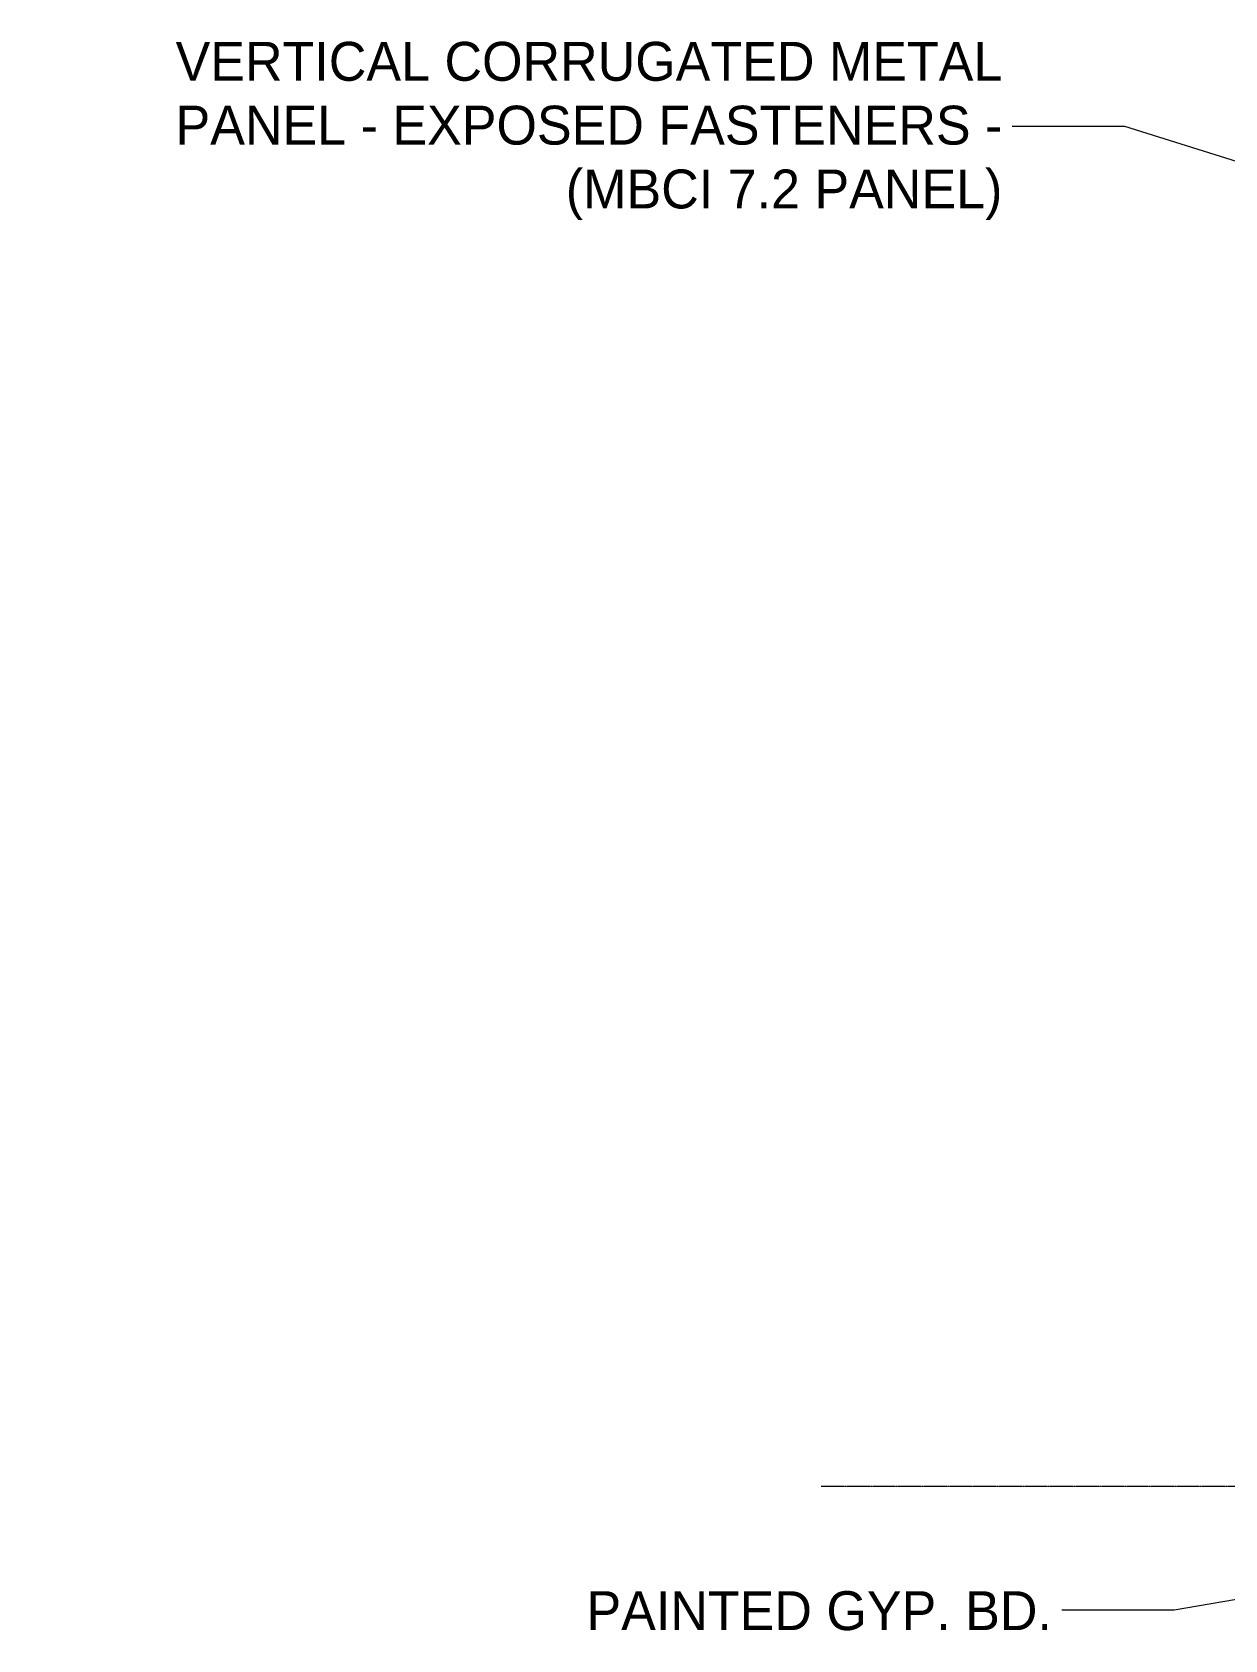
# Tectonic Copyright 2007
# Model space of a CAD drawing. Header units: inches. Extents: x 21386 to 98813, y -290 to 853.
# Drawn here: x 27015 to 27543, y -68 to 645 of the extents above; entities that cross this region are included whole.
import ezdxf

# ---------------------------------------------------------------- set-up
doc = ezdxf.new("R2010")
doc.units = ezdxf.units.IN
doc.header["$MEASUREMENT"] = 0
doc.linetypes.add('Grid Line 1_2_', pattern=[0.875, 0.5, -0.125, 0.125, -0.125])
doc.layers.add('A-ANNO-IDEN', color=131, linetype='Continuous', lineweight=9)
doc.layers.add('A-FLOR-LEVL', color=51, linetype='Continuous', lineweight=9)
doc.styles.add('Century Gothic', font='GOTHIC.TTF', dxfattribs={"height": 17.245342})

msp = doc.modelspace()

# ---------------------------------------------------------------- linework, layer by layer
at = {"layer": 'A-ANNO-IDEN', "color": 153}
for p, q in [((27498.8, 602.72), (27444.59, 602.72)), ((28464.86, 300.65), (27498.8, 602.72)), ((28003.03, 27.68), (27520.76, -54.92)), ((27520.76, -54.92), (27466.55, -54.92))]:
    msp.add_line(p, q, dxfattribs=at)
at = {"layer": 'A-FLOR-LEVL', "linetype": 'Grid Line 1_2_'}
msp.add_line((27364.31, 0), (30663.6, 0), dxfattribs=at)

# ---------------------------------------------------------------- next in the draw order: texts
at = {"layer": 'A-ANNO-IDEN', "char_height": 17.2453, "attachment_point": 3, "line_spacing_factor": 0.984117, "style": 'Century Gothic', "bg_fill": 3, "box_fill_scale": 1.25, "bg_fill_color": 0, "bg_fill_transparency": 0}
for s, insert, width in [('VERTICAL CORRUGATED METAL\\PPANEL - EXPOSED FASTENERS -\\P(MBCI 7.2 PANEL)', (27444.59, 640.25), 425.736), ('PAINTED GYP. BD.', (27466.55, -46.53), 240.192)]:
    msp.add_mtext(s, dxfattribs=dict(at, insert=insert, width=width))

doc.saveas('drawing.dxf')
